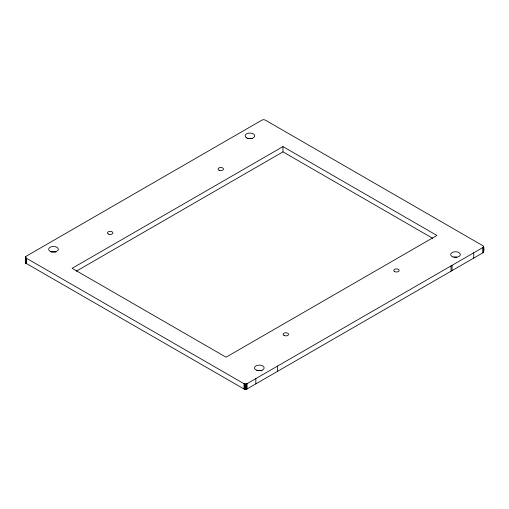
<?xml version="1.0" encoding="UTF-8"?>
<svg xmlns="http://www.w3.org/2000/svg" width="509" height="509" viewBox="0 0 509 509"><rect width="100%" height="100%" fill="white"/><g stroke="black" fill="none" stroke-linecap="round" stroke-linejoin="round"><path stroke-width="0.76" d="M483.55 246.623L482.92 247.508L247.024 383.703L245.535 384.066L244.034 383.735L26.137 258.088L25.45 257.198L26.08 256.294L262.11 120.022L263.637 119.66L265.157 120.022L482.92 245.745C484.371 247.1 484.377 251.427 482.92 252.782L247.024 388.978L245.535 389.34L244.034 389.01L26.137 263.363L25.501 262.727L25.692 261.874M282.979 146.592L72.119 268.326L226.047 357.197L436.907 235.457L282.979 146.592L282.979 151.867L76.242 271.221M282.979 151.867L432.784 238.352M483.391 251.433L483.55 251.898M483.512 246.388L483.512 252.14M483.391 246.159L483.391 252.369M483.194 247.31L483.194 252.585M482.92 247.508L482.92 252.782M473.714 252.82L473.714 258.095M452.037 265.335L452.037 270.61M451.025 265.921L451.025 271.195M277.526 366.092L277.526 371.366M255.849 378.607L255.849 383.881M247.024 383.703L247.024 388.978M246.693 383.856L246.693 389.13M246.331 383.971L246.331 389.245M245.942 384.041L245.942 389.315M245.535 384.066L245.535 389.34M245.134 384.047L245.134 389.321M244.74 383.99L244.74 389.264M244.371 383.881L244.371 389.156M244.034 383.735L244.034 389.01M26.137 258.088L26.137 263.363M25.984 257.993L25.984 263.268M25.844 257.898L25.844 263.172M25.692 256.6L25.73 263.07M25.603 256.708L25.558 262.848M25.482 256.943L25.501 262.727M51.065 252.114A4.848 2.8 0 0 1 55.914 252.114M247.514 138.702A4.848 2.8 0 0 1 252.356 138.702M454.257 257.109A4.848 2.8 0 0 1 456.764 257.109M257.293 370.635A4.848 2.8 0 0 1 262.116 370.883M246.509 137.824A4.848 2.8 0 0 0 254.615 136.571A4.848 2.8 0 0 0 248.678 133.148A4.848 2.8 0 0 0 246.509 137.824M108.271 234A2.691 1.552 0 0 0 112.775 233.3A2.691 1.552 0 0 0 109.473 231.398A2.691 1.552 0 0 0 108.271 234M51.065 251.688A4.848 2.8 0 0 0 58.338 249.264A4.848 2.8 0 0 0 51.065 246.84A4.848 2.8 0 0 0 51.065 251.688M219.169 170.273A2.691 1.552 0 0 0 223.464 169.223A2.691 1.552 0 0 0 219.748 167.601A2.691 1.552 0 0 0 219.169 170.273M453.093 256.962A4.848 2.8 0 0 0 460.359 254.538A4.848 2.8 0 0 0 453.093 252.114A4.848 2.8 0 0 0 453.093 256.962M394.558 271.551A2.691 1.552 0 0 0 399.062 270.852A2.691 1.552 0 0 0 395.767 268.949A2.691 1.552 0 0 0 394.558 271.551M256.549 370.183A4.848 2.8 0 0 0 264.158 368.141A4.848 2.8 0 0 0 257.293 365.36A4.848 2.8 0 0 0 256.549 370.183M284.073 335.495A2.691 1.552 0 0 0 288.482 334.617A2.691 1.552 0 0 0 284.964 332.848A2.691 1.552 0 0 0 284.073 335.495"/></g></svg>
